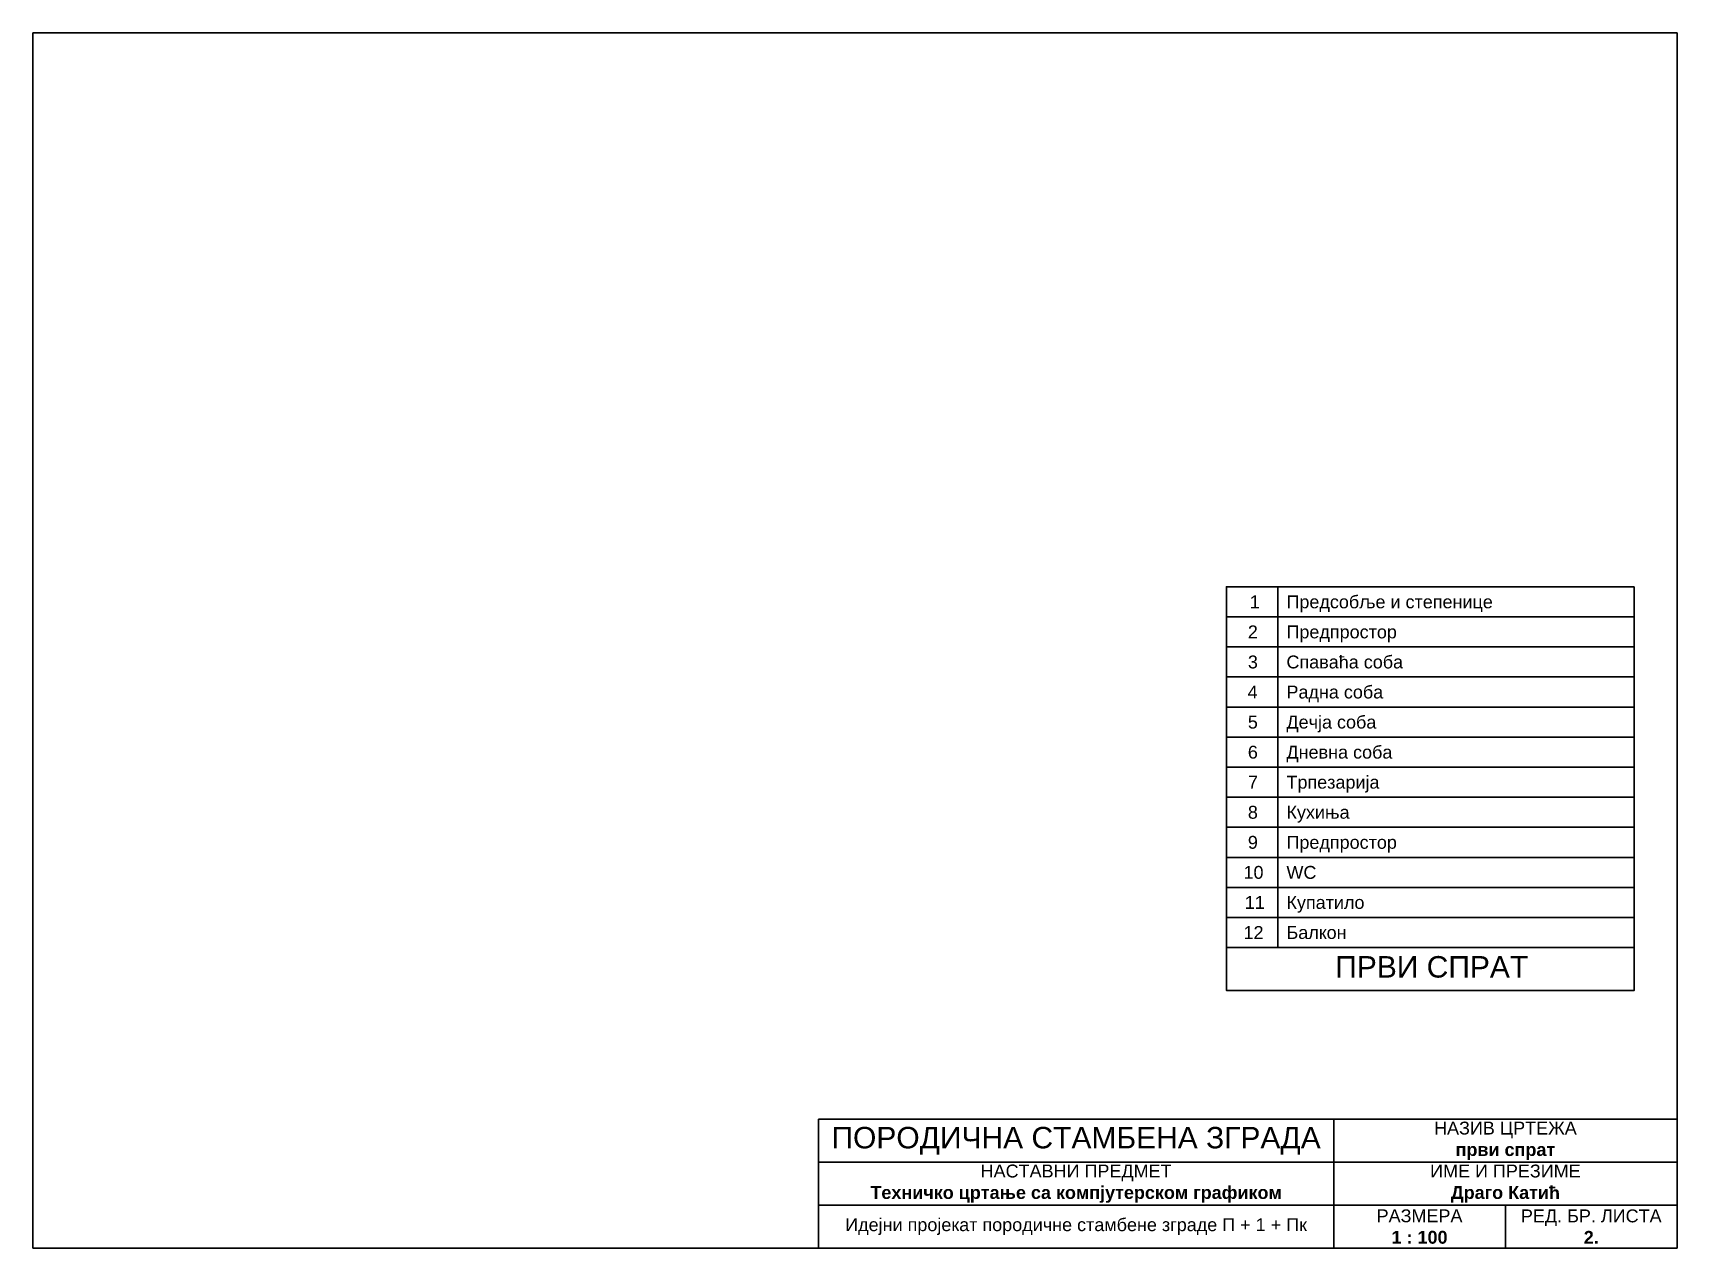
# Paper-space layout 'pregled' of a CAD drawing. Header units: millimetres. Extents: x 27 to 410, y 4 to 287.
import ezdxf

# ---------------------------------------------------------------- set-up
doc = ezdxf.new("R2010")
doc.units = ezdxf.units.MM
doc.layers.add('Sastavnica', color=250, linetype='Continuous', lineweight=30)
doc.layers.add('Sastavnica @ 1', color=250, linetype='Continuous', lineweight=30)
doc.styles.add('teskt_stil', font='arial_2.ttf', dxfattribs={"height": 33})

psp = doc.layouts.new('pregled')

# ---------------------------------------------------------------- linework, layer by layer
at = {"layer": 'Sastavnica'}
psp.add_lwpolyline([(27, 4), (410, 4), (410, 287), (27, 287)], close=True, dxfattribs=at)
for points in [[(305, 64), (305, 158), (400, 158)], [(400, 158), (400, 64), (305, 64), (305, 64)], [(317, 74), (317, 158)], [(305, 151), (400, 151)], [(305, 144), (400, 144)], [(305, 137), (400, 137)], [(305, 130), (400, 130)], [(305, 123), (400, 123)], [(305, 116), (400, 116)], [(305, 109), (400, 109)], [(305, 102), (400, 102)], [(305, 95), (400, 95)], [(305, 88), (400, 88)], [(305, 81), (400, 81)], [(305, 74), (400, 74)], [(210, 4), (210, 34)], [(210, 34), (410, 34)], [(210, 4), (410, 4), (410, 34)], [(330, 4), (330, 34)], [(410, 24), (210, 24)], [(410, 14), (210, 14)], [(370, 4), (370, 14)]]:
    psp.add_lwpolyline(points, dxfattribs=at)

# ---------------------------------------------------------------- texts
at = {"layer": 'Sastavnica @ 1', "style": 'teskt_stil'}
for s, width, gutter_width, insert, char_height, attachment_point in [('\\pi5.4475;1', 12, 15, (305, 156), 3, 1), ('{\\fArial|b0|i0|c204|p34;Предсобље и степенице}', 83, 15, (319, 156), 3, 1), ('\\pi5.0065;2', 12, 15, (305, 149), 3, 1), ('{\\fArial|b0|i0|c204|p34;Предпростор}', 83, 15, (319, 149), 3, 1), ('\\pi5.0177;3', 12, 15, (305, 142), 3, 1), ('{\\fArial|b0|i0|c204|p34;Спаваћа соба}', 83, 15, (319, 142), 3, 1), ('\\pi4.9625;4', 12, 15, (305, 135), 3, 1), ('{\\fArial|b0|i0|c204|p34;Радна соба}', 83, 15, (319, 135), 3, 1), ('\\pi5.0055;5', 12, 15, (305, 128), 3, 1), ('{\\fArial|b0|i0|c204|p34;Дечја соба}', 83, 15, (319, 128), 3, 1), ('\\pi5.0095;6', 12, 15, (305, 121), 3, 1), ('{\\fArial|b0|i0|c204|p34;Дневна соба}', 83, 15, (319, 121), 3, 1), ('\\pi5.029;7', 12, 15, (305, 114), 3, 1), ('{\\fArial|b0|i0|c204|p34;Трпезарија}', 83, 15, (319, 114), 3, 1), ('\\pi5.0116;8', 12, 15, (305, 107), 3, 1), ('{\\fArial|b0|i0|c204|p34;Кухиња}', 83, 15, (319, 107), 3, 1), ('\\pi5.0136;9', 12, 15, (305, 100), 3, 1), ('{\\fArial|b0|i0|c204|p34;Предпростор}', 83, 15, (319, 100), 3, 1), ('\\pi3.9976;10', 12, 15, (305, 93), 3, 1), ('WC', 83, 15, (319, 93), 3, 1), ('\\pi4.2821;11', 12, 15, (305, 86), 3, 1), ('{\\fArial|b0|i0|c204|p34;Купатило}', 83, 15, (319, 86), 3, 1), ('\\pi4.0078;12', 12, 15, (305, 79), 3, 1), ('{\\fArial|b0|i0|c204|p34;Балкон}', 83, 15, (319, 79), 3, 1), ('\\pi25.368;{\\fArial|b0|i0|c204|p34;ПРВИ СПРАТ}', 95, 15, (305, 72), 5, 1), ('{\\fArial|b0|i0|c204|p34;ПОРОДИЧНА СТАМБЕНА ЗГРАДА}', 120, 100, (270, 29), 5, 5), ('{\\fArial|b0|i0|c204|p34;НАЗИВ ЦРТЕЖА\\P\\fArial|b1|i0|c204|p34;први спрат}', 80, 15, (370, 29), 3, 5), ('{\\fArial|b0|i0|c204|p34;НАСТАВНИ ПРЕДМЕТ\\P\\fArial|b1|i0|c204|p34;Техничко цртање са компјутерском графиком}', 120, 15, (270, 19), 3, 5), ('{\\fArial|b0|i0|c204|p34;ИМЕ И ПРЕЗИМЕ\\P\\fArial|b1|i0|c204|p34;Драго Катић}', 80, 15, (370, 19), 3, 5), ('{\\fArial|b0|i0|c204|p34;РАЗМЕРА\\P\\fArial|b1|i0|c204|p34;1 : 100}', 40, 15, (350, 9), 3, 5), ('{\\fArial|b0|i0|c204|p34;РЕД. БР. ЛИСТА\\P\\fArial|b1|i0|c238|p34;2\\fArial|b1|i0|c204|p34;.}', 40, 15, (390, 9), 3, 5), ('{\\fArial|b0|i0|c204|p34;Идејни пројекат породичне стамбене зграде П + 1 + Пк}', 120, 15, (270, 9), 3, 5)]:
    psp.add_mtext_dynamic_manual_height_columns(s, width=width, gutter_width=gutter_width, heights=[0], dxfattribs=dict(at, insert=insert, char_height=char_height, attachment_point=attachment_point))

doc.saveas('drawing.dxf')
